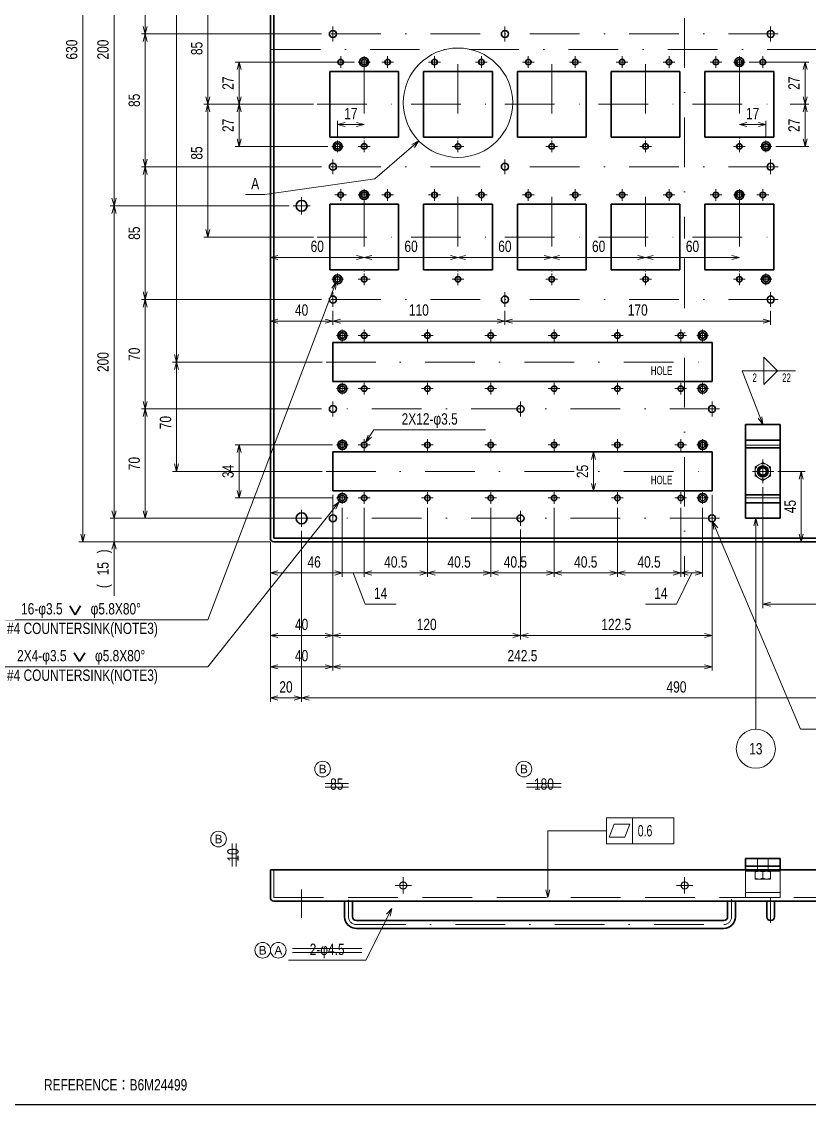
# Model space of a CAD drawing. Header units: millimetres. Extents: x 10 to 832, y 7 to 590.
# Drawn here: x 110.4 to 311.9, y 15 to 292.2 of the extents above; entities that cross this region are included whole.
import ezdxf
from ezdxf.enums import TextEntityAlignment as Align

# ---------------------------------------------------------------- set-up
doc = ezdxf.new("R2010")
doc.units = ezdxf.units.MM
doc.linetypes.add('DASHDOT', pattern=[25.3, 12.7, -6.3, 0, -6.3])
doc.linetypes.add('DASHED', pattern=[19, 12.7, -6.3])
for name, color, linetype in [('GR1_02', 7, 'Continuous'), ('GR1_03', 7, 'Continuous'), ('GR1_04', 7, 'Continuous'), ('GR1_05', 7, 'Continuous'), ('GR1_13', 7, 'Continuous'), ('GR1_15', 7, 'Continuous'), ('GR1_16', 7, 'Continuous'), ('図面枠B6M', 7, 'Continuous')]:
    doc.layers.add(name, color=color, linetype=linetype)
doc.styles.add('HG丸ｺﾞｼｯｸM-PRO', font='')
doc.styles.get('HG丸ｺﾞｼｯｸM-PRO').set_extended_font_data('HG丸ｺﾞｼｯｸM-PRO')

# ---------------------------------------------------------------- blocks, each defined once
blk = doc.blocks.new('BLKF023')
at = {"layer": '図面枠B6M', "color": 2, "linetype": 'Continuous', "lineweight": 25}
blk.add_line((9.5, 15), (831.5, 15), dxfattribs=at)
blk = doc.blocks.new('BLKF100')
at = {"layer": 'GR1_02', "color": 3, "linetype": 'Continuous', "lineweight": 35}
for p, q in [((174.92, 411.04), (385.08, 411.04)), ((174, 159.96), (174, 410.12)), ((174.92, 159.96), (174.92, 410.12)), ((385.08, 410.12), (174.92, 410.12)), ((385.08, 410.12), (385.08, 159.96)), ((386, 159.96), (386, 410.12)), ((385.08, 159.96), (174.92, 159.96)), ((174.92, 159.04), (385.08, 159.04))]:
    blk.add_line(p, q, dxfattribs=at)
at = {"layer": 'GR1_02', "color": 4, "linetype": 'DASHDOT', "lineweight": 13}
for p, q in [((182, 242.84), (182, 247.24)), ((378, 242.84), (378, 247.24)), ((184.2, 245.04), (179.8, 245.04)), ((380.2, 245.04), (375.8, 245.04)), ((182, 162.84), (182, 167.24)), ((378, 162.84), (378, 167.24)), ((184.2, 165.04), (179.8, 165.04)), ((380.2, 165.04), (375.8, 165.04))]:
    blk.add_line(p, q, dxfattribs=at)
at = {"layer": 'GR1_02', "color": 3, "linetype": 'Continuous', "lineweight": 35}
for centre in [(182, 245.04), (378, 245.04), (182, 165.04), (378, 165.04)]:
    blk.add_circle(centre, 1.4, dxfattribs=at)
for centre, start, end in [((174.92, 410.12), 90, 180), ((385.08, 410.12), 0, 90), ((174.92, 159.96), 180, 270), ((385.08, 159.96), 270, 0)]:
    blk.add_arc(centre, 0.92, start, end, dxfattribs=at)
blk = doc.blocks.new('BLKF111')
at = {"layer": 'GR1_02', "color": 3, "linetype": 'Continuous', "lineweight": 35}
for p, q in [((174, 75.04), (386, 75.04)), ((174, 67.96), (174, 75.04)), ((386, 67.96), (386, 75.04)), ((174.92, 67.04), (385.08, 67.04))]:
    blk.add_line(p, q, dxfattribs=at)
at = {"layer": 'GR1_02', "color": 4, "linetype": 'DASHED', "lineweight": 13}
for p, q in [((174.92, 67.96), (174.92, 75.04)), ((385.08, 75.04), (385.08, 67.96)), ((174.92, 67.96), (385.08, 67.96))]:
    blk.add_line(p, q, dxfattribs=at)
at = {"layer": 'GR1_02', "color": 4, "linetype": 'DASHDOT', "lineweight": 13}
for p, q in [((182, 62.77), (182, 69.98)), ((378, 62.33), (378, 70.73))]:
    blk.add_line(p, q, dxfattribs=at)
at = {"layer": 'GR1_02', "color": 3, "linetype": 'Continuous', "lineweight": 35}
for centre, start, end in [((174.92, 67.96), 180, 270), ((385.08, 67.96), 270, 0)]:
    blk.add_arc(centre, 0.92, start, end, dxfattribs=at)
blk = doc.blocks.new('BLKF134')
at = {"layer": 'GR1_03', "color": 3, "linetype": 'Continuous', "lineweight": 35}
for p, q in [((295.6, 183.04), (304.4, 183.04)), ((295.6, 183.04), (295.6, 171.04)), ((304.4, 183.04), (304.4, 171.04)), ((295.6, 171.04), (304.4, 171.04))]:
    blk.add_line(p, q, dxfattribs=at)
at = {"layer": 'GR1_03', "color": 4, "linetype": 'DASHDOT', "lineweight": 13}
for p, q in [((300, 174.01), (300, 180.05)), ((297.34, 177.04), (302.82, 177.04))]:
    blk.add_line(p, q, dxfattribs=at)
blk = doc.blocks.new('BLKF135')
at = {"layer": 'GR1_03', "color": 3, "linetype": 'Continuous', "lineweight": 35}
for p, q in [((304.4, 189.04), (295.6, 189.04)), ((295.6, 189.04), (295.6, 165.04)), ((304.4, 165.04), (304.4, 189.04)), ((304.4, 185.04), (295.6, 185.04)), ((295.6, 169.04), (304.4, 169.04)), ((304.4, 165.04), (295.6, 165.04))]:
    blk.add_line(p, q, dxfattribs=at)
at = {"layer": 'GR1_03', "color": 4, "linetype": 'DASHED', "lineweight": 13}
for p, q in [((295.6, 183.76), (304.4, 183.76)), ((295.6, 170.32), (304.4, 170.32))]:
    blk.add_line(p, q, dxfattribs=at)
blk = doc.blocks.new('BLKF137')
at = {"layer": 'GR1_03', "color": 4, "linetype": 'DASHED', "lineweight": 13}
for p, q in [((298, 74.68), (302, 74.68)), ((298, 72.68), (298, 74.68)), ((302, 72.68), (298, 72.68)), ((300, 74.5), (300, 72.68)), ((302, 74.68), (302, 72.68))]:
    blk.add_line(p, q, dxfattribs=at)
for centre, start, end in [((299, 71.79), 69.7438, 110.2562), ((299, 75.57), 249.7438, 290.2562), ((301, 71.79), 69.7438, 110.2562), ((301, 75.57), 249.7438, 290.2562)]:
    blk.add_arc(centre, 2.89, start, end, dxfattribs=at)
blk = doc.blocks.new('BLKF136')
at = {"layer": 'GR1_03', "color": 3, "linetype": 'Continuous', "lineweight": 35}
for p, q in [((295.6, 77.96), (295.6, 75.04)), ((295.6, 77.96), (304.4, 77.96)), ((304.4, 77.96), (304.4, 75.04)), ((295.6, 75.96), (304.4, 75.96))]:
    blk.add_line(p, q, dxfattribs=at)
at = {"layer": 'GR1_03', "color": 4, "linetype": 'DASHED', "lineweight": 13}
for p, q in [((298.6, 74.68), (298.6, 77.96)), ((301.4, 74.68), (301.4, 77.96)), ((295.6, 75.04), (295.6, 67.96)), ((304.4, 75.04), (304.4, 67.96)), ((295.6, 74.68), (304.4, 74.68)), ((295.6, 69.24), (304.4, 69.24)), ((295.6, 67.96), (304.4, 67.96))]:
    blk.add_line(p, q, dxfattribs=at)
blk.add_blockref('BLKF137', (0, 0), dxfattribs=at)
blk = doc.blocks.new('BLKF158')
at = {"layer": 'GR1_04', "color": 3, "linetype": 'Continuous', "lineweight": 35}
for p, q in [((193, 63.04), (193, 67.04)), ((193, 67.04), (195, 67.04)), ((195, 67.04), (195, 63.04)), ((291, 67.04), (291, 63.04)), ((291, 67.04), (293, 67.04)), ((293, 67.04), (293, 63.04)), ((196, 62.04), (290, 62.04)), ((290, 60.04), (196, 60.04))]:
    blk.add_line(p, q, dxfattribs=at)
at = {"layer": 'GR1_04', "color": 4, "linetype": 'DASHDOT', "lineweight": 13}
for p, q in [((194, 63.04), (194, 67.4)), ((292, 63.04), (292, 67.54)), ((196, 61.04), (290, 61.04))]:
    blk.add_line(p, q, dxfattribs=at)
at = {"layer": 'GR1_04', "color": 3, "linetype": 'Continuous', "lineweight": 35}
for centre, radius, start, end in [((196, 63.04), 3, 180, 234.4229), ((196, 63.04), 1, 180, 270), ((290, 63.04), 1, 270, 0), ((290, 63.04), 3, 270, 0), ((196, 63.04), 3, 234.4229, 270)]:
    blk.add_arc(centre, radius, start, end, dxfattribs=at)
at = {"layer": 'GR1_04', "color": 4, "linetype": 'DASHDOT', "lineweight": 13}
for centre, start, end in [((196, 63.04), 180, 270), ((290, 63.04), 270, 0)]:
    blk.add_arc(centre, 2, start, end, dxfattribs=at)
blk = doc.blocks.new('BLKF168')
at = {"layer": 'GR1_04', "color": 3, "linetype": 'Continuous', "lineweight": 35}
for p, q in [((301, 63.04), (301, 67.04)), ((303, 67.04), (303, 63.04))]:
    blk.add_line(p, q, dxfattribs=at)
blk.add_arc((302, 63.04), 1, 180, 0, dxfattribs=at)
blk = doc.blocks.new('BLKF167')
at = {"layer": 'GR1_04', "color": 4, "linetype": 'DASHED', "lineweight": 13}
blk.add_line((303, 67.04), (301, 67.04), dxfattribs=at)
at = {"layer": 'GR1_04', "color": 4, "linetype": 'DASHDOT', "lineweight": 13}
blk.add_line((302, 61.44), (302, 67.76), dxfattribs=at)
at = {"layer": 'GR1_04', "color": 3, "linetype": 'Continuous', "lineweight": 35}
blk.add_blockref('BLKF168', (0, 0), dxfattribs=at)
blk = doc.blocks.new('BLKF214')
at = {"layer": 'GR1_02', "color": 3, "linetype": 'Continuous', "lineweight": 35}
for p, q in [((189.2, 262.64), (189.2, 279.44)), ((189.2, 279.44), (206.8, 279.44)), ((206.8, 262.64), (206.8, 279.44)), ((189.2, 262.64), (206.8, 262.64))]:
    blk.add_line(p, q, dxfattribs=at)
blk = doc.blocks.new('BLKF215')
at = {"layer": 'GR1_02', "color": 3, "linetype": 'Continuous', "lineweight": 35}
for p, q in [((213.2, 262.64), (213.2, 279.44)), ((213.2, 279.44), (230.8, 279.44)), ((230.8, 262.64), (230.8, 279.44)), ((213.2, 262.64), (230.8, 262.64))]:
    blk.add_line(p, q, dxfattribs=at)
blk = doc.blocks.new('BLKF216')
at = {"layer": 'GR1_02', "color": 3, "linetype": 'Continuous', "lineweight": 35}
for p, q in [((237.2, 262.64), (237.2, 279.44)), ((237.2, 279.44), (254.8, 279.44)), ((254.8, 262.64), (254.8, 279.44)), ((237.2, 262.64), (254.8, 262.64))]:
    blk.add_line(p, q, dxfattribs=at)
blk = doc.blocks.new('BLKF217')
at = {"layer": 'GR1_02', "color": 3, "linetype": 'Continuous', "lineweight": 35}
for p, q in [((261.2, 262.64), (261.2, 279.44)), ((261.2, 279.44), (278.8, 279.44)), ((278.8, 262.64), (278.8, 279.44)), ((261.2, 262.64), (278.8, 262.64))]:
    blk.add_line(p, q, dxfattribs=at)
blk = doc.blocks.new('BLKF218')
at = {"layer": 'GR1_02', "color": 3, "linetype": 'Continuous', "lineweight": 35}
for p, q in [((285.2, 262.64), (285.2, 279.44)), ((285.2, 279.44), (302.8, 279.44)), ((302.8, 262.64), (302.8, 279.44)), ((285.2, 262.64), (302.8, 262.64))]:
    blk.add_line(p, q, dxfattribs=at)
blk = doc.blocks.new('BLKF219')
at = {"layer": 'GR1_02', "color": 3, "linetype": 'Continuous', "lineweight": 35}
for p, q in [((189.2, 228.64), (189.2, 245.44)), ((189.2, 245.44), (206.8, 245.44)), ((206.8, 228.64), (206.8, 245.44)), ((189.2, 228.64), (206.8, 228.64))]:
    blk.add_line(p, q, dxfattribs=at)
blk = doc.blocks.new('BLKF220')
at = {"layer": 'GR1_02', "color": 3, "linetype": 'Continuous', "lineweight": 35}
for p, q in [((213.2, 228.64), (213.2, 245.44)), ((213.2, 245.44), (230.8, 245.44)), ((230.8, 228.64), (230.8, 245.44)), ((213.2, 228.64), (230.8, 228.64))]:
    blk.add_line(p, q, dxfattribs=at)
blk = doc.blocks.new('BLKF221')
at = {"layer": 'GR1_02', "color": 3, "linetype": 'Continuous', "lineweight": 35}
for p, q in [((237.2, 228.64), (237.2, 245.44)), ((237.2, 245.44), (254.8, 245.44)), ((254.8, 228.64), (254.8, 245.44)), ((237.2, 228.64), (254.8, 228.64))]:
    blk.add_line(p, q, dxfattribs=at)
blk = doc.blocks.new('BLKF222')
at = {"layer": 'GR1_02', "color": 3, "linetype": 'Continuous', "lineweight": 35}
for p, q in [((261.2, 228.64), (261.2, 245.44)), ((261.2, 245.44), (278.8, 245.44)), ((278.8, 228.64), (278.8, 245.44)), ((261.2, 228.64), (278.8, 228.64))]:
    blk.add_line(p, q, dxfattribs=at)
blk = doc.blocks.new('BLKF223')
at = {"layer": 'GR1_02', "color": 3, "linetype": 'Continuous', "lineweight": 35}
for p, q in [((285.2, 228.64), (285.2, 245.44)), ((285.2, 245.44), (302.8, 245.44)), ((302.8, 228.64), (302.8, 245.44)), ((285.2, 228.64), (302.8, 228.64))]:
    blk.add_line(p, q, dxfattribs=at)
blk = doc.blocks.new('BLKF224')
at = {"layer": 'GR1_02', "color": 3, "linetype": 'Continuous', "lineweight": 35}
for p, q in [((190, 210.04), (287, 210.04)), ((190, 200.04), (190, 210.04)), ((287, 210.04), (287, 200.04)), ((190, 200.04), (287, 200.04))]:
    blk.add_line(p, q, dxfattribs=at)
blk = doc.blocks.new('BLKF225')
at = {"layer": 'GR1_02', "color": 3, "linetype": 'Continuous', "lineweight": 35}
for p, q in [((190, 182.04), (287, 182.04)), ((190, 172.04), (190, 182.04)), ((287, 182.04), (287, 172.04)), ((190, 172.04), (287, 172.04))]:
    blk.add_line(p, q, dxfattribs=at)
blk = doc.blocks.new('FXTIP_ARROW_S')
at = {"color": 0, "linetype": 'Continuous', "lineweight": -2}
for q in [(-1, 0), (-0.97, 0.26), (-0.97, -0.26)]:
    blk.add_line((0, 0), q, dxfattribs=at)
blk = doc.blocks.new('FXTIP_ARROW_E')
at = {"color": 0, "linetype": 'Continuous', "lineweight": -2}
for q in [(-1, 0), (-0.97, 0.26), (-0.97, -0.26)]:
    blk.add_line((0, 0), q, dxfattribs=at)
blk = doc.blocks.new('BLKF241')
at = {"layer": 'GR1_13', "color": 4, "linetype": 'Continuous', "lineweight": 13}
for p, q in [((303.78, 202.77), (300.28, 206.27)), ((300.28, 199.27), (300.28, 206.27)), ((303.78, 202.77), (300.28, 199.27))]:
    blk.add_line(p, q, dxfattribs=at)
blk = doc.blocks.new('BLKF258')
at = {"layer": 'GR1_16', "color": 4, "linetype": 'Continuous', "lineweight": 13}
for p, q in [((260, 88.37), (260, 81.71)), ((260, 88.37), (277.23, 88.37)), ((260.67, 83.37), (262, 86.71)), ((262, 86.71), (266, 86.71)), ((266, 86.71), (264.67, 83.37)), ((266.67, 88.37), (266.67, 81.71)), ((277.23, 88.37), (277.23, 81.71)), ((245, 67.96), (245, 85.04)), ((245, 85.04), (260, 85.04)), ((264.67, 83.37), (260.67, 83.37)), ((260, 81.71), (277.23, 81.71))]:
    blk.add_line(p, q, dxfattribs=at)
at = {"layer": 'GR1_16', "color": 4, "linetype": 'Continuous', "lineweight": 13, "xscale": 2, "yscale": 2, "rotation": 270}
blk.add_blockref('FXTIP_ARROW_S', (245, 67.96), dxfattribs=at)
at = {"layer": 'GR1_16', "color": 3, "linetype": 'Continuous', "lineweight": 35, "style": 'HG丸ｺﾞｼｯｸM-PRO', "width": 0.690948}
blk.add_text('0.6', height=2.909, dxfattribs=at).set_placement((268, 85.04), align=Align.MIDDLE_LEFT)
blk = doc.blocks.new('BLKF259')
at = {"layer": 'GR1_05', "color": 4, "linetype": 'Continuous', "lineweight": 13}
blk.add_circle((176.04, 54.44), 2, dxfattribs=at)
at = {"layer": 'GR1_05', "color": 4, "linetype": 'Continuous', "lineweight": 13, "style": 'HG丸ｺﾞｼｯｸM-PRO', "width": 1.042301}
blk.add_text('A', height=2.18, dxfattribs=at).set_placement((176.04, 54.44), align=Align.MIDDLE_CENTER)
blk = doc.blocks.new('BLKF262')
at = {"layer": 'GR1_05', "color": 4, "linetype": 'Continuous', "lineweight": 13}
blk.add_circle((172.04, 54.44), 2, dxfattribs=at)
at = {"layer": 'GR1_05', "color": 4, "linetype": 'Continuous', "lineweight": 13, "style": 'HG丸ｺﾞｼｯｸM-PRO', "width": 1.04272}
blk.add_text('B', height=2.18, dxfattribs=at).set_placement((172.04, 54.44), align=Align.MIDDLE_CENTER)
blk = doc.blocks.new('BLKF263')
at = {"layer": 'GR1_05', "color": 4, "linetype": 'Continuous', "lineweight": 13}
blk.add_circle((160.74, 82.92), 2, dxfattribs=at)
at = {"layer": 'GR1_05', "color": 4, "linetype": 'Continuous', "lineweight": 13, "style": 'HG丸ｺﾞｼｯｸM-PRO', "width": 1.04272}
blk.add_text('B', height=2.18, dxfattribs=at).set_placement((160.74, 82.92), align=Align.MIDDLE_CENTER)
blk = doc.blocks.new('BLKF264')
at = {"layer": 'GR1_05', "color": 4, "linetype": 'Continuous', "lineweight": 13}
blk.add_circle((187.38, 100.85), 2, dxfattribs=at)
at = {"layer": 'GR1_05', "color": 4, "linetype": 'Continuous', "lineweight": 13, "style": 'HG丸ｺﾞｼｯｸM-PRO', "width": 1.04272}
blk.add_text('B', height=2.18, dxfattribs=at).set_placement((187.38, 100.85), align=Align.MIDDLE_CENTER)
blk = doc.blocks.new('BLKF265')
at = {"layer": 'GR1_05', "color": 4, "linetype": 'Continuous', "lineweight": 13}
blk.add_circle((238.88, 100.85), 2, dxfattribs=at)
at = {"layer": 'GR1_05', "color": 4, "linetype": 'Continuous', "lineweight": 13, "style": 'HG丸ｺﾞｼｯｸM-PRO', "width": 1.04272}
blk.add_text('B', height=2.18, dxfattribs=at).set_placement((238.88, 100.85), align=Align.MIDDLE_CENTER)

msp = doc.modelspace()

# ---------------------------------------------------------------- linework, layer by layer
at = {"layer": 'GR1_02', "color": 4, "linetype": 'DASHDOT', "lineweight": 13}
for p, q in [((280, 420.04), (280, 236.64)), ((280, 420.04), (280, 236.64)), ((303.9, 289.04), (188.1, 289.04)), ((190, 287.14), (190, 290.94)), ((234, 287.14), (234, 290.94)), ((302, 287.14), (302, 290.94)), ((390, 285.04), (170, 285.04)), ((390, 285.04), (170, 285.04)), ((192, 280.34), (192, 283.34)), ((198, 280.34), (198, 283.34)), ((204, 280.34), (204, 283.34)), ((216, 280.34), (216, 283.34)), ((228, 280.34), (228, 283.34)), ((240, 280.34), (240, 283.34)), ((252, 280.34), (252, 283.34)), ((264, 280.34), (264, 283.34)), ((276, 280.34), (276, 283.34)), ((288, 280.34), (288, 283.34)), ((294, 280.34), (294, 283.34)), ((300, 280.34), (300, 283.34)), ((193.5, 281.84), (190.5, 281.84)), ((199.5, 281.84), (196.5, 281.84)), ((198, 281.34), (198, 261.74)), ((205.5, 281.84), (202.5, 281.84)), ((217.5, 281.84), (214.5, 281.84)), ((222, 281.34), (222, 261.74)), ((229.5, 281.84), (226.5, 281.84)), ((241.5, 281.84), (238.5, 281.84)), ((246, 281.34), (246, 261.74)), ((253.5, 281.84), (250.5, 281.84)), ((265.5, 281.84), (262.5, 281.84)), ((270, 281.34), (270, 261.74)), ((277.5, 281.84), (274.5, 281.84)), ((289.5, 281.84), (286.5, 281.84)), ((295.5, 281.84), (292.5, 281.84)), ((294, 281.34), (294, 261.74)), ((301.5, 281.84), (298.5, 281.84)), ((186, 271.04), (210, 271.04)), ((210, 271.04), (234, 271.04)), ((234, 271.04), (258, 271.04)), ((258, 271.04), (282, 271.04)), ((282, 271.04), (306, 271.04)), ((191.2, 258.74), (191.2, 261.74)), ((198, 258.74), (198, 261.74)), ((222, 258.74), (222, 261.74)), ((246, 258.74), (246, 261.74)), ((270, 258.74), (270, 261.74)), ((294, 258.74), (294, 261.74)), ((300.8, 258.74), (300.8, 261.74)), ((192.7, 260.24), (189.7, 260.24)), ((199.5, 260.24), (196.5, 260.24)), ((223.5, 260.24), (220.5, 260.24)), ((247.5, 260.24), (244.5, 260.24)), ((271.5, 260.24), (268.5, 260.24)), ((295.5, 260.24), (292.5, 260.24)), ((302.3, 260.24), (299.3, 260.24)), ((303.9, 255.04), (188.1, 255.04)), ((190, 253.14), (190, 256.94)), ((234, 253.14), (234, 256.94)), ((302, 253.14), (302, 256.94)), ((193.5, 247.84), (190.5, 247.84)), ((192, 246.34), (192, 249.34)), ((199.5, 247.84), (196.5, 247.84)), ((198, 246.34), (198, 249.34)), ((198, 247.34), (198, 227.74)), ((205.5, 247.84), (202.5, 247.84)), ((204, 246.34), (204, 249.34)), ((217.5, 247.84), (214.5, 247.84)), ((216, 246.34), (216, 249.34)), ((222, 247.34), (222, 227.74)), ((229.5, 247.84), (226.5, 247.84)), ((228, 246.34), (228, 249.34)), ((241.5, 247.84), (238.5, 247.84)), ((240, 246.34), (240, 249.34)), ((246, 247.34), (246, 227.74)), ((253.5, 247.84), (250.5, 247.84)), ((252, 246.34), (252, 249.34)), ((265.5, 247.84), (262.5, 247.84)), ((264, 246.34), (264, 249.34)), ((270, 247.34), (270, 227.74)), ((277.5, 247.84), (274.5, 247.84)), ((276, 246.34), (276, 249.34)), ((289.5, 247.84), (286.5, 247.84)), ((288, 246.34), (288, 249.34)), ((295.5, 247.84), (292.5, 247.84)), ((294, 246.34), (294, 249.34)), ((294, 247.34), (294, 227.74)), ((301.5, 247.84), (298.5, 247.84)), ((300, 246.34), (300, 249.34)), ((186, 237.04), (210, 237.04)), ((210, 237.04), (234, 237.04)), ((234, 237.04), (258, 237.04)), ((258, 237.04), (282, 237.04)), ((282, 237.04), (306, 237.04)), ((280, 231.52), (280, 150.04)), ((280, 231.52), (280, 150.04)), ((191.2, 224.74), (191.2, 227.74)), ((198, 224.74), (198, 227.74)), ((222, 224.74), (222, 227.74)), ((246, 224.74), (246, 227.74)), ((270, 224.74), (270, 227.74)), ((294, 224.74), (294, 227.74)), ((300.8, 224.74), (300.8, 227.74)), ((192.7, 226.24), (189.7, 226.24)), ((199.5, 226.24), (196.5, 226.24)), ((223.5, 226.24), (220.5, 226.24)), ((247.5, 226.24), (244.5, 226.24)), ((271.5, 226.24), (268.5, 226.24)), ((295.5, 226.24), (292.5, 226.24)), ((302.3, 226.24), (299.3, 226.24)), ((190, 219.14), (190, 222.94)), ((234, 219.14), (234, 222.94)), ((302, 219.14), (302, 222.94)), ((303.9, 221.04), (188.1, 221.04)), ((193.9, 211.84), (190.9, 211.84)), ((192.4, 210.34), (192.4, 213.34)), ((199.5, 211.84), (196.5, 211.84)), ((198, 210.34), (198, 213.34)), ((215.7, 211.84), (212.7, 211.84)), ((214.2, 210.34), (214.2, 213.34)), ((231.9, 211.84), (228.9, 211.84)), ((230.4, 210.34), (230.4, 213.34)), ((248.1, 211.84), (245.1, 211.84)), ((246.6, 210.34), (246.6, 213.34)), ((264.3, 211.84), (261.3, 211.84)), ((262.8, 210.34), (262.8, 213.34)), ((280.5, 211.84), (277.5, 211.84)), ((279, 210.34), (279, 213.34)), ((286.1, 211.84), (283.1, 211.84)), ((284.6, 210.34), (284.6, 213.34)), ((188.25, 205.04), (288.83, 205.04)), ((192.4, 196.74), (192.4, 199.74)), ((198, 199.74), (198, 196.74)), ((214.2, 199.74), (214.2, 196.74)), ((230.4, 199.74), (230.4, 196.74)), ((246.6, 199.74), (246.6, 196.74)), ((262.8, 199.74), (262.8, 196.74)), ((279, 199.74), (279, 196.74)), ((284.6, 196.74), (284.6, 199.74)), ((193.9, 198.24), (190.9, 198.24)), ((199.5, 198.24), (196.5, 198.24)), ((215.7, 198.24), (212.7, 198.24)), ((231.9, 198.24), (228.9, 198.24)), ((248.1, 198.24), (245.1, 198.24)), ((264.3, 198.24), (261.3, 198.24)), ((280.5, 198.24), (277.5, 198.24)), ((286.1, 198.24), (283.1, 198.24)), ((190, 191.14), (190, 194.94)), ((238, 191.14), (238, 194.94)), ((287, 191.14), (287, 194.94)), ((288.9, 193.04), (188.1, 193.04)), ((193.9, 183.84), (190.9, 183.84)), ((192.4, 182.34), (192.4, 185.34)), ((199.5, 183.84), (196.5, 183.84)), ((198, 182.34), (198, 185.34)), ((215.7, 183.84), (212.7, 183.84)), ((214.2, 182.34), (214.2, 185.34)), ((231.9, 183.84), (228.9, 183.84)), ((230.4, 182.34), (230.4, 185.34)), ((248.1, 183.84), (245.1, 183.84)), ((246.6, 182.34), (246.6, 185.34)), ((264.3, 183.84), (261.3, 183.84)), ((262.8, 182.34), (262.8, 185.34)), ((280.5, 183.84), (277.5, 183.84)), ((279, 182.34), (279, 185.34)), ((286.1, 183.84), (283.1, 183.84)), ((284.6, 182.34), (284.6, 185.34)), ((188.25, 177.04), (288.83, 177.04)), ((193.9, 170.24), (190.9, 170.24)), ((192.4, 168.74), (192.4, 171.74)), ((199.5, 170.24), (196.5, 170.24)), ((198, 171.74), (198, 168.74)), ((215.7, 170.24), (212.7, 170.24)), ((214.2, 171.74), (214.2, 168.74)), ((231.9, 170.24), (228.9, 170.24)), ((230.4, 171.74), (230.4, 168.74)), ((248.1, 170.24), (245.1, 170.24)), ((246.6, 171.74), (246.6, 168.74)), ((264.3, 170.24), (261.3, 170.24)), ((262.8, 171.74), (262.8, 168.74)), ((280.5, 170.24), (277.5, 170.24)), ((279, 171.74), (279, 168.74)), ((286.1, 170.24), (283.1, 170.24)), ((284.6, 168.74), (284.6, 171.74)), ((190, 163.14), (190, 166.94)), ((238, 163.14), (238, 166.94)), ((287, 163.14), (287, 166.94)), ((288.9, 165.04), (188.1, 165.04)), ((208, 68.96), (208, 73.12)), ((280, 68.96), (280, 73.12)), ((210.08, 71.04), (205.92, 71.04)), ((282.08, 71.04), (277.92, 71.04))]:
    msp.add_line(p, q, dxfattribs=at)
at = {"layer": 'GR1_02', "color": 3, "linetype": 'Continuous', "lineweight": 35}
for centre, radius in [((190, 289.04), 0.9), ((234, 289.04), 0.9), ((302, 289.04), 0.9), ((198, 281.84), 1.16), ((294, 281.84), 1.16), ((192, 281.84), 0.7), ((198, 281.84), 0.7), ((204, 281.84), 0.7), ((216, 281.84), 0.7), ((228, 281.84), 0.7), ((240, 281.84), 0.7), ((252, 281.84), 0.7), ((264, 281.84), 0.7), ((276, 281.84), 0.7), ((288, 281.84), 0.7), ((294, 281.84), 0.7), ((300, 281.84), 0.7), ((191.2, 260.24), 1.16), ((191.2, 260.24), 0.7), ((198, 260.24), 0.7), ((222, 260.24), 0.7), ((246, 260.24), 0.7), ((270, 260.24), 0.7), ((294, 260.24), 0.7), ((300.8, 260.24), 1.16), ((300.8, 260.24), 0.7), ((190, 255.04), 0.9), ((234, 255.04), 0.9), ((302, 255.04), 0.9), ((192, 247.84), 0.7), ((198, 247.84), 1.16), ((198, 247.84), 0.7), ((204, 247.84), 0.7), ((216, 247.84), 0.7), ((228, 247.84), 0.7), ((240, 247.84), 0.7), ((252, 247.84), 0.7), ((264, 247.84), 0.7), ((276, 247.84), 0.7), ((288, 247.84), 0.7), ((294, 247.84), 1.16), ((294, 247.84), 0.7), ((300, 247.84), 0.7), ((191.2, 226.24), 1.16), ((300.8, 226.24), 1.16), ((191.2, 226.24), 0.7), ((198, 226.24), 0.7), ((222, 226.24), 0.7), ((246, 226.24), 0.7), ((270, 226.24), 0.7), ((294, 226.24), 0.7), ((300.8, 226.24), 0.7), ((190, 221.04), 0.9), ((234, 221.04), 0.9), ((302, 221.04), 0.9), ((192.4, 211.84), 1.16), ((192.4, 211.84), 0.7), ((198, 211.84), 0.7), ((214.2, 211.84), 0.7), ((230.4, 211.84), 0.7), ((246.6, 211.84), 0.7), ((262.8, 211.84), 0.7), ((279, 211.84), 0.7), ((284.6, 211.84), 1.16), ((284.6, 211.84), 0.7), ((192.4, 198.24), 1.16), ((192.4, 198.24), 0.7), ((198, 198.24), 0.7), ((214.2, 198.24), 0.7), ((230.4, 198.24), 0.7), ((246.6, 198.24), 0.7), ((262.8, 198.24), 0.7), ((279, 198.24), 0.7), ((284.6, 198.24), 1.16), ((284.6, 198.24), 0.7), ((190, 193.04), 0.9), ((238, 193.04), 0.9), ((287, 193.04), 0.9), ((192.4, 183.84), 1.16), ((192.4, 183.84), 0.7), ((198, 183.84), 0.7), ((214.2, 183.84), 0.7), ((230.4, 183.84), 0.7), ((246.6, 183.84), 0.7), ((262.8, 183.84), 0.7), ((279, 183.84), 0.7), ((284.6, 183.84), 1.16), ((284.6, 183.84), 0.7), ((192.4, 170.24), 1.16), ((192.4, 170.24), 0.7), ((198, 170.24), 0.7), ((214.2, 170.24), 0.7), ((230.4, 170.24), 0.7), ((246.6, 170.24), 0.7), ((262.8, 170.24), 0.7), ((279, 170.24), 0.7), ((284.6, 170.24), 1.16), ((284.6, 170.24), 0.7), ((190, 165.04), 0.9), ((238, 165.04), 0.9), ((287, 165.04), 0.9)]:
    msp.add_circle(centre, radius, dxfattribs=at)
at = {"layer": 'GR1_02', "color": 4, "linetype": 'DASHED', "lineweight": 13}
for centre in [(208, 71.04), (280, 71.04)]:
    msp.add_circle(centre, 0.9, dxfattribs=at)
at = {"layer": 'GR1_03', "color": 4, "linetype": 'DASHED', "lineweight": 13}
for p, q in [((300, 179.35), (298, 178.19)), ((298, 178.19), (298, 175.88)), ((302, 178.19), (300, 179.35)), ((302, 175.88), (302, 178.19)), ((298, 175.88), (300, 174.73)), ((300, 174.73), (302, 175.88))]:
    msp.add_line(p, q, dxfattribs=at)
msp.add_circle((300, 177.04), 2, dxfattribs=at)
at = {"layer": 'GR1_03', "color": 3, "linetype": 'Continuous', "lineweight": 35}
for radius in [1.4, 1.2, 0.96]:
    msp.add_circle((300, 177.04), radius, dxfattribs=at)
at = {"layer": 'GR1_05', "color": 4, "linetype": 'Continuous', "lineweight": 13}
for p, q in [((188.04, 97.17), (193.96, 97.17)), ((239.56, 97.17), (248.44, 97.17)), ((188.04, 96.17), (193.96, 96.17)), ((239.56, 96.17), (248.44, 96.17)), ((164.25, 75.89), (164.25, 81.81)), ((165.25, 75.89), (165.25, 81.81)), ((205.06, 65.17), (198.41, 51.87)), ((179.65, 54.87), (197.41, 54.87)), ((179.65, 53.87), (197.41, 53.87)), ((198.41, 51.87), (178.65, 51.87))]:
    msp.add_line(p, q, dxfattribs=at)
at = {"layer": 'GR1_13', "color": 4, "linetype": 'Continuous', "lineweight": 13}
for p, q in [((300, 189.04), (294.73, 202.77)), ((294.73, 202.77), (308.33, 202.77))]:
    msp.add_line(p, q, dxfattribs=at)
at = {"layer": 'GR1_15', "color": 4, "linetype": 'Continuous', "lineweight": 13}
msp.add_line((298.21, 165.04), (298.21, 111.04), dxfattribs=at)
msp.add_circle((298.21, 106.04), 5, dxfattribs=at)
at = {"layer": 'GR1_16', "color": 4, "linetype": 'Continuous', "lineweight": 13}
for p, q in [((126, 159.04), (126, 411.04)), ((150, 205.04), (150, 380.04)), ((134, 245.04), (134, 325.04)), ((142, 289.04), (142, 323.04)), ((158, 271.04), (158, 305.04)), ((187.1, 289.04), (141, 289.04)), ((142, 255.04), (142, 289.04)), ((195.5, 281.84), (165, 281.84)), ((166, 271.04), (166, 281.84)), ((296.5, 281.84), (311.8, 281.84)), ((310.8, 271.04), (310.8, 281.84)), ((185, 271.04), (157, 271.04)), ((158, 237.04), (158, 271.04)), ((185, 271.04), (165, 271.04)), ((166, 260.24), (166, 271.04)), ((307, 271.04), (311.8, 271.04)), ((310.8, 260.24), (310.8, 271.04)), ((191.2, 262.74), (191.2, 266.84)), ((300.8, 262.74), (300.8, 266.84)), ((191.2, 265.84), (198, 265.84)), ((294, 265.84), (300.8, 265.84)), ((212, 261.64), (200.75, 251.99)), ((188.7, 260.24), (165, 260.24)), ((303.3, 260.24), (311.8, 260.24)), ((187.1, 255.04), (141, 255.04)), ((142, 221.04), (142, 255.04)), ((200.75, 251.99), (172.6, 247.92)), ((172.6, 247.92), (167.64, 247.92)), ((178.8, 245.04), (133, 245.04)), ((134, 165.04), (134, 245.04)), ((185, 237.04), (157, 237.04)), ((174, 231.84), (198, 231.84)), ((198, 231.84), (222, 231.84)), ((222, 231.84), (246, 231.84)), ((246, 231.84), (270, 231.84)), ((270, 231.84), (294, 231.84)), ((190.88, 225.62), (158, 139.04)), ((187.1, 221.04), (141, 221.04)), ((142, 193.04), (142, 221.04)), ((190, 218.14), (190, 214.54)), ((234, 218.14), (234, 214.54)), ((302, 218.14), (302, 214.54)), ((174, 215.54), (190, 215.54)), ((190, 215.54), (234, 215.54)), ((234, 215.54), (302, 215.54)), ((187.25, 205.04), (149, 205.04)), ((150, 177.04), (150, 205.04)), ((187.1, 193.04), (141, 193.04)), ((142, 165.04), (142, 193.04)), ((198.38, 184.43), (200.44, 187.65)), ((200.44, 187.65), (229.08, 187.65)), ((189.9, 183.84), (165, 183.84)), ((166, 170.24), (166, 183.84)), ((256.67, 172.04), (256.67, 182.04)), ((187.25, 177.04), (149, 177.04)), ((303.82, 177.04), (310.82, 177.04)), ((309.82, 159.04), (309.82, 177.04)), ((300, 173.01), (300, 142.04)), ((191.58, 169.25), (158, 127.04)), ((189.9, 170.24), (165, 170.24)), ((190, 171.04), (190, 126.04)), ((287, 171.04), (287, 126.04)), ((192.4, 167.74), (192.4, 150.04)), ((198, 167.74), (198, 150.04)), ((214.2, 167.74), (214.2, 150.04)), ((230.4, 167.74), (230.4, 150.04)), ((246.6, 167.74), (246.6, 150.04)), ((262.8, 167.74), (262.8, 150.04)), ((279, 167.74), (279, 150.04)), ((284.6, 167.74), (284.6, 150.04)), ((178.8, 165.04), (133, 165.04)), ((134, 159.04), (134, 165.04)), ((187.1, 165.04), (141, 165.04)), ((287.23, 164.17), (309.61, 111.04)), ((182, 161.84), (182, 118.04)), ((190, 162.14), (190, 134.04)), ((238, 162.14), (238, 134.04)), ((287, 162.14), (287, 134.04)), ((173.92, 159.04), (125, 159.04)), ((173.92, 159.04), (133, 159.04)), ((134, 145.2), (134, 159.04)), ((174, 158.96), (174, 134.04)), ((174, 158.96), (174, 118.04)), ((174, 158.96), (174, 126.04)), ((174, 158.96), (174, 150.04)), ((174, 151.04), (192.4, 151.04)), ((192.4, 151.04), (198, 151.04)), ((195.2, 151.04), (198.26, 143.04)), ((198, 151.04), (214.2, 151.04)), ((214.2, 151.04), (230.4, 151.04)), ((230.4, 151.04), (246.6, 151.04)), ((246.6, 151.04), (262.8, 151.04)), ((262.8, 151.04), (279, 151.04)), ((281.8, 151.04), (277.88, 143.04)), ((279, 151.04), (284.6, 151.04)), ((198.26, 143.04), (206.18, 143.04)), ((277.88, 143.04), (269.96, 143.04)), ((300, 143.04), (342, 143.04)), ((158, 139.04), (93.84, 139.04)), ((174, 135.04), (190, 135.04)), ((190, 135.04), (238, 135.04)), ((238, 135.04), (287, 135.04)), ((158, 127.04), (93.84, 127.04)), ((174, 127.04), (190, 127.04)), ((190, 127.04), (287, 127.04)), ((174, 119.04), (182, 119.04)), ((182, 119.04), (378, 119.04)), ((309.61, 111.04), (335.29, 111.04))]:
    msp.add_line(p, q, dxfattribs=at)
at = {"layer": 'GR1_16', "color": 3, "linetype": 'Continuous', "lineweight": 35}
for p, q in [((122.69, 142.61), (124.06, 140.36)), ((124.06, 140.36), (125.44, 142.61)), ((123.8, 130.61), (125.17, 128.36)), ((125.17, 128.36), (126.55, 130.61))]:
    msp.add_line(p, q, dxfattribs=at)
at = {"layer": 'GR1_16', "color": 4, "linetype": 'Continuous', "lineweight": 13}
msp.add_circle((222, 271.44), 14, dxfattribs=at)

# ---------------------------------------------------------------- block references
at = {"layer": 'GR1_02', "color": 3, "linetype": 'Continuous', "lineweight": 35}
for name in ['BLKF100', 'BLKF214', 'BLKF215', 'BLKF216', 'BLKF217', 'BLKF218', 'BLKF219', 'BLKF220', 'BLKF221', 'BLKF222', 'BLKF223', 'BLKF224', 'BLKF225', 'BLKF111']:
    msp.add_blockref(name, (0, 0), dxfattribs=at)
at = {"layer": 'GR1_03', "color": 3, "linetype": 'Continuous', "lineweight": 35}
for name in ['BLKF135', 'BLKF134']:
    msp.add_blockref(name, (0, 0), dxfattribs=at)
at = {"layer": 'GR1_03', "color": 4, "linetype": 'DASHED', "lineweight": 13}
msp.add_blockref('BLKF136', (0, 0), dxfattribs=at)
at = {"layer": 'GR1_04', "color": 3, "linetype": 'Continuous', "lineweight": 35}
msp.add_blockref('BLKF158', (0, 0), dxfattribs=at)
at = {"layer": 'GR1_04', "color": 4, "linetype": 'DASHED', "lineweight": 13}
msp.add_blockref('BLKF167', (0, 0), dxfattribs=at)
at = {"layer": 'GR1_05', "color": 4, "linetype": 'Continuous', "lineweight": 13}
for name in ['BLKF264', 'BLKF265', 'BLKF263', 'BLKF262', 'BLKF259']:
    msp.add_blockref(name, (0, 0), dxfattribs=at)
at = {"layer": 'GR1_05', "color": 4, "linetype": 'Continuous', "lineweight": 13, "xscale": 2, "yscale": 2, "rotation": 63.41544159808647}
msp.add_blockref('FXTIP_ARROW_S', (205.06, 65.17), dxfattribs=at)
at = {"layer": 'GR1_13', "color": 4, "linetype": 'Continuous', "lineweight": 13}
msp.add_blockref('BLKF241', (0, 0), dxfattribs=at)
at = {"layer": 'GR1_13', "color": 4, "linetype": 'Continuous', "lineweight": 13, "xscale": 2, "yscale": 2, "rotation": 291.014884130254}
msp.add_blockref('FXTIP_ARROW_S', (300, 189.04), dxfattribs=at)
at = {"layer": 'GR1_15', "color": 4, "linetype": 'Continuous', "lineweight": 13, "xscale": 2, "yscale": 2, "rotation": 90}
msp.add_blockref('FXTIP_ARROW_S', (298.21, 165.04), dxfattribs=at)
at = {"layer": 'GR1_16', "color": 4, "linetype": 'Continuous', "lineweight": 13, "xscale": 2, "yscale": 2}
for name, p, rotation in [('FXTIP_ARROW_S', (142, 289.04), 270), ('FXTIP_ARROW_E', (142, 289.04), 90), ('FXTIP_ARROW_E', (166, 281.84), 90), ('FXTIP_ARROW_E', (310.8, 281.84), 90), ('FXTIP_ARROW_S', (158, 271.04), 270), ('FXTIP_ARROW_S', (166, 271.04), 270), ('FXTIP_ARROW_S', (310.8, 271.04), 270), ('FXTIP_ARROW_E', (158, 271.04), 90), ('FXTIP_ARROW_E', (166, 271.04), 90), ('FXTIP_ARROW_E', (310.8, 271.04), 90), ('FXTIP_ARROW_S', (191.2, 265.84), 180), ('FXTIP_ARROW_E', (198, 265.84), 360), ('FXTIP_ARROW_S', (294, 265.84), 180), ('FXTIP_ARROW_E', (300.8, 265.84), 360), ('FXTIP_ARROW_S', (166, 260.24), 270), ('FXTIP_ARROW_S', (212, 261.64), 40.61372540452118), ('FXTIP_ARROW_S', (310.8, 260.24), 270), ('FXTIP_ARROW_S', (142, 255.04), 270), ('FXTIP_ARROW_E', (142, 255.04), 90), ('FXTIP_ARROW_S', (134, 245.04), 270), ('FXTIP_ARROW_E', (134, 245.04), 90), ('FXTIP_ARROW_S', (158, 237.04), 270), ('FXTIP_ARROW_S', (174, 231.84), 180), ('FXTIP_ARROW_E', (198, 231.84), 360), ('FXTIP_ARROW_S', (198, 231.84), 180), ('FXTIP_ARROW_E', (222, 231.84), 360), ('FXTIP_ARROW_S', (222, 231.84), 180), ('FXTIP_ARROW_E', (246, 231.84), 360), ('FXTIP_ARROW_S', (246, 231.84), 180), ('FXTIP_ARROW_E', (270, 231.84), 360), ('FXTIP_ARROW_S', (270, 231.84), 180), ('FXTIP_ARROW_E', (294, 231.84), 360), ('FXTIP_ARROW_S', (190.88, 225.62), 69.20660924006812), ('FXTIP_ARROW_S', (142, 221.04), 270), ('FXTIP_ARROW_E', (142, 221.04), 90), ('FXTIP_ARROW_S', (174, 215.54), 180), ('FXTIP_ARROW_E', (190, 215.54), 360), ('FXTIP_ARROW_S', (190, 215.54), 180), ('FXTIP_ARROW_E', (234, 215.54), 360), ('FXTIP_ARROW_S', (234, 215.54), 180), ('FXTIP_ARROW_E', (302, 215.54), 360), ('FXTIP_ARROW_S', (150, 205.04), 270), ('FXTIP_ARROW_E', (150, 205.04), 90), ('FXTIP_ARROW_S', (142, 193.04), 270), ('FXTIP_ARROW_E', (142, 193.04), 90), ('FXTIP_ARROW_S', (198.38, 184.43), 237.4119986975755), ('FXTIP_ARROW_E', (166, 183.84), 90), ('FXTIP_ARROW_E', (256.67, 182.04), 90), ('FXTIP_ARROW_S', (150, 177.04), 270), ('FXTIP_ARROW_E', (309.82, 177.04), 90), ('FXTIP_ARROW_S', (166, 170.24), 270), ('FXTIP_ARROW_S', (256.67, 172.04), 270), ('FXTIP_ARROW_S', (191.58, 169.25), 51.50279512092457), ('FXTIP_ARROW_S', (134, 165.04), 270), ('FXTIP_ARROW_S', (142, 165.04), 270), ('FXTIP_ARROW_S', (287.23, 164.17), 112.8483886404633), ('FXTIP_ARROW_S', (126, 159.04), 270), ('FXTIP_ARROW_S', (309.82, 159.04), 270), ('FXTIP_ARROW_E', (134, 159.04), 90), ('FXTIP_ARROW_S', (174, 151.04), 180), ('FXTIP_ARROW_E', (192.4, 151.04), 360), ('FXTIP_ARROW_S', (198, 151.04), 180), ('FXTIP_ARROW_E', (214.2, 151.04), 360), ('FXTIP_ARROW_S', (214.2, 151.04), 180), ('FXTIP_ARROW_E', (230.4, 151.04), 360), ('FXTIP_ARROW_S', (230.4, 151.04), 180), ('FXTIP_ARROW_E', (246.6, 151.04), 360), ('FXTIP_ARROW_S', (246.6, 151.04), 180), ('FXTIP_ARROW_E', (262.8, 151.04), 360), ('FXTIP_ARROW_S', (262.8, 151.04), 180), ('FXTIP_ARROW_E', (279, 151.04), 360), ('FXTIP_ARROW_S', (279, 151.04), 180), ('FXTIP_ARROW_E', (284.6, 151.04), 360), ('FXTIP_ARROW_S', (300, 143.04), 180), ('FXTIP_ARROW_S', (174, 135.04), 180), ('FXTIP_ARROW_E', (190, 135.04), 360), ('FXTIP_ARROW_S', (190, 135.04), 180), ('FXTIP_ARROW_E', (238, 135.04), 360), ('FXTIP_ARROW_S', (238, 135.04), 180), ('FXTIP_ARROW_E', (287, 135.04), 360), ('FXTIP_ARROW_S', (174, 127.04), 180), ('FXTIP_ARROW_E', (190, 127.04), 360), ('FXTIP_ARROW_S', (190, 127.04), 180), ('FXTIP_ARROW_E', (287, 127.04), 360), ('FXTIP_ARROW_S', (174, 119.04), 180), ('FXTIP_ARROW_E', (182, 119.04), 360), ('FXTIP_ARROW_S', (182, 119.04), 180)]:
    msp.add_blockref(name, p, dxfattribs=dict(at, rotation=rotation))
at = {"layer": 'GR1_16', "color": 4, "linetype": 'Continuous', "lineweight": 13}
msp.add_blockref('BLKF258', (0, 0), dxfattribs=at)
at = {"layer": '図面枠B6M', "color": 4, "linetype": 'Continuous', "lineweight": 13}
msp.add_blockref('BLKF023', (0, 0), dxfattribs=at)

# ---------------------------------------------------------------- texts
at = {"layer": 'GR1_05', "color": 3, "linetype": 'Continuous', "lineweight": 35, "style": 'HG丸ｺﾞｼｯｸM-PRO', "width": 0.784542}
for s, rotation, p in [('85', 0, (191, 94.67)), ('180', 0, (244, 94.67)), ('10', 90, (166.75, 78.85))]:
    msp.add_text(s, height=2.909, rotation=rotation, dxfattribs=at).set_placement(p, align=Align.BOTTOM_CENTER)
at = {"layer": 'GR1_05', "color": 3, "linetype": 'Continuous', "lineweight": 35, "style": 'HG丸ｺﾞｼｯｸM-PRO', "width": 0.783565}
msp.add_text('2-φ4.5', height=2.909, dxfattribs=at).set_placement((188.53, 52.37), align=Align.BOTTOM_CENTER)
at = {"layer": 'GR1_13', "color": 3, "linetype": 'Continuous', "lineweight": 35, "style": 'HG丸ｺﾞｼｯｸM-PRO', "width": 0.691275}
for s, height, p in [('2', 2.18, (297.92, 201.02)), ('22', 2.182, (306.06, 201.02))]:
    msp.add_text(s, height=height, dxfattribs=at).set_placement(p, align=Align.MIDDLE_CENTER)
at = {"layer": 'GR1_15', "color": 3, "linetype": 'Continuous', "lineweight": 35, "style": 'HG丸ｺﾞｼｯｸM-PRO', "width": 0.784542}
msp.add_text('13', height=2.909, rotation=0, dxfattribs=at).set_placement((298.21, 106.04), align=Align.MIDDLE_CENTER)
at = {"layer": 'GR1_16', "color": 3, "linetype": 'Continuous', "lineweight": 35, "style": 'HG丸ｺﾞｼｯｸM-PRO'}
for s, height, rotation, width, p in [('630', 2.909, 90, 0.784542, (125.5, 285.04)), ('200', 2.909, 90, 0.784542, (133.5, 285.04)), ('85', 2.909, 90, 0.784542, (157.5, 285.33)), ('27', 2.909, 90, 0.784542, (165.5, 276.44)), ('27', 2.909, 90, 0.784542, (310.3, 276.44)), ('85', 2.909, 90, 0.784542, (141.5, 272.04)), ('17', 2.909, 0, 0.784542, (194.6, 266.34)), ('17', 2.909, 0, 0.784542, (297.4, 266.34)), ('27', 2.909, 90, 0.784542, (165.5, 265.64)), ('27', 2.909, 90, 0.784542, (310.3, 265.64)), ('85', 2.909, 90, 0.784542, (157.5, 258.56)), ('85', 2.909, 90, 0.784542, (141.5, 238.04)), ('60', 2.909, 0, 0.784542, (186, 232.34)), ('60', 2.909, 0, 0.784542, (210, 232.34)), ('60', 2.909, 0, 0.784542, (234, 232.34)), ('60', 2.909, 0, 0.784542, (258, 232.34)), ('60', 2.909, 0, 0.784542, (282, 232.34)), ('40', 2.909, 0, 0.784542, (182, 216.04)), ('110', 2.909, 0, 0.784542, (212, 216.04)), ('170', 2.909, 0, 0.784542, (268, 216.04)), ('70', 2.909, 90, 0.784542, (141.5, 207.04)), ('200', 2.909, 90, 0.784542, (133.5, 205.04)), ('70', 2.909, 90, 0.784542, (149.5, 189.54)), ('70', 2.909, 90, 0.784542, (141.5, 179.04)), ('34', 2.909, 90, 0.784542, (165.5, 177.04)), ('25', 2.909, 90, 0.784542, (256.17, 177.04)), ('45', 2.909, 90, 0.784542, (309.32, 168.04)), (')', 2.91, 90, 0.781868, (133.5, 156.56)), ('46', 2.909, 0, 0.784542, (185.21, 151.54)), ('40.5', 2.909, 0, 0.784749, (206.1, 151.54)), ('40.5', 2.909, 0, 0.784749, (222.3, 151.54)), ('40.5', 2.909, 0, 0.784749, (236.7, 151.54)), ('40.5', 2.909, 0, 0.784749, (254.7, 151.54)), ('40.5', 2.909, 0, 0.784749, (270.9, 151.54)), ('15', 2.909, 90, 0.784542, (133.5, 152.12)), ('(', 2.91, 90, 0.781868, (133.5, 147.68)), ('40', 2.909, 0, 0.784542, (182, 135.54)), ('120', 2.909, 0, 0.784542, (214, 135.54)), ('122.5', 2.909, 0, 0.7847, (262.5, 135.54)), ('40', 2.909, 0, 0.784542, (182, 127.54)), ('242.5', 2.909, 0, 0.7847, (238.5, 127.54)), ('20', 2.909, 0, 0.784542, (178, 119.54)), ('490', 2.909, 0, 0.784542, (277.91, 119.54))]:
    msp.add_text(s, height=height, rotation=rotation, dxfattribs=dict(at, width=width)).set_placement(p, align=Align.BOTTOM_CENTER)
for s, height, width, p in [('A', 2.91, 0.782973, (170.12, 248.42)), ('2X12-φ3.5', 2.909, 0.783739, (214.76, 188.15)), ('14', 2.909, 0.784542, (202.22, 143.54)), ('14', 2.909, 0.784542, (273.92, 143.54)), ('16-φ3.5', 2.909, 0.78372, (115.53, 139.54)), ('φ5.8X80°', 2.909, 0.783528, (134.45, 139.54)), ('#4 COUNTERSINK(NOTE3)', 2.9091, 0.783114, (125.92, 134.54)), ('2X4-φ3.5', 2.909, 0.783629, (115.53, 127.54)), ('φ5.8X80°', 2.909, 0.783528, (135.56, 127.54)), ('#4 COUNTERSINK(NOTE3)', 2.9091, 0.783114, (125.92, 122.54))]:
    msp.add_text(s, height=height, dxfattribs=dict(at, width=width)).set_placement(p, align=Align.BOTTOM_CENTER)
at = {"layer": 'GR1_16', "color": 3, "linetype": 'Continuous', "lineweight": 35, "style": 'HG丸ｺﾞｼｯｸM-PRO', "width": 0.691773}
for p in [(274.1, 202.85), (274.1, 174.85)]:
    msp.add_text('HOLE', height=2.182, dxfattribs=at).set_placement(p, align=Align.MIDDLE_CENTER)
at = {"layer": '図面枠B6M', "color": 3, "linetype": 'Continuous', "lineweight": 35, "style": 'HG丸ｺﾞｼｯｸM-PRO', "width": 0.78339}
msp.add_text('REFERENCE：B6M24499', height=2.9091, dxfattribs=at).set_placement((134.41, 20), align=Align.MIDDLE_CENTER)

doc.saveas('drawing.dxf')
